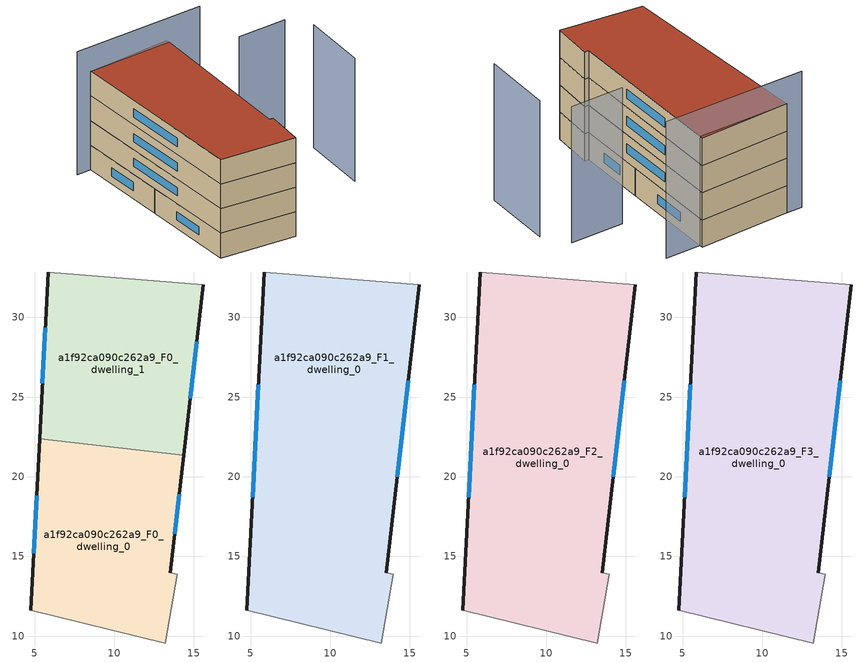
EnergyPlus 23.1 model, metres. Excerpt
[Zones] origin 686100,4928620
a1f92ca090c262a9_F0_dwelling_0
 floor ground (EU_floor_Construction): 14.36,21.35 13.52,13.97 13.96,13.89 13.19,9.57 4.76,11.63 5.31,22.38 z0
 wall outside (EU_wall_Construction): 5.31,22.38 4.76,11.63 / 13.52,13.97 14.36,21.35 z0:3
 wall adiabatic (EU_wall_Construction): 4.76,11.63 13.19,9.57 13.96,13.89 13.52,13.97 z0:3
 wall to a1f92ca090c262a9_F0_dwelling_1 (EU_wall_Construction): 14.36,21.35 5.31,22.38 z0:3
 window (EU_Window_Construction): 5.13,18.8 4.94,15.21 / 13.8,16.43 14.08,18.89 z1:2
a1f92ca090c262a9_F0_dwelling_1
 floor ground (EU_floor_Construction): 15.58,32.04 14.36,21.35 5.31,22.38 5.85,32.84 z0
 wall outside (EU_wall_Construction): 5.85,32.84 5.31,22.38 / 14.36,21.35 15.58,32.04 z0:3
 wall adiabatic (EU_wall_Construction): 15.58,32.04 5.85,32.84 z0:3
 window (EU_Window_Construction): 5.67,29.36 5.49,25.87 / 14.77,24.91 15.17,28.48 z1:2
a1f92ca090c262a9_F1_dwelling_0
 floor to a1f92ca090c262a9_F0_dwelling_0 (EU_floor_Construction): 14.36,21.35 13.52,13.97 13.96,13.89 13.19,9.57 4.76,11.63 5.31,22.38 z3
 floor to a1f92ca090c262a9_F0_dwelling_1 (EU_floor_Construction): 15.58,32.04 14.36,21.35 5.31,22.38 5.85,32.84 z3
 wall outside (EU_wall_Construction): 5.85,32.84 4.76,11.63 / 13.52,13.97 15.58,32.04 z3:6
 wall adiabatic (EU_wall_Construction): 4.76,11.63 13.19,9.57 13.96,13.89 13.52,13.97 / 15.58,32.04 5.85,32.84 z3:6
 window (EU_Window_Construction): 5.49,25.77 5.12,18.7 / 14.21,19.99 14.89,26.02 z4:5
a1f92ca090c262a9_F2_dwelling_0
 floor to a1f92ca090c262a9_F1_dwelling_0 (EU_floor_Construction): 15.58,32.04 13.52,13.97 13.96,13.89 13.19,9.57 4.76,11.63 5.85,32.84 z6
 wall outside (EU_wall_Construction): 5.85,32.84 4.76,11.63 / 13.52,13.97 15.58,32.04 z6:9
 wall adiabatic (EU_wall_Construction): 4.76,11.63 13.19,9.57 13.96,13.89 13.52,13.97 / 15.58,32.04 5.85,32.84 z6:9
 window (EU_Window_Construction): 5.49,25.77 5.12,18.7 / 14.21,19.99 14.89,26.02 z7:8
a1f92ca090c262a9_F3_dwelling_0
 floor to a1f92ca090c262a9_F2_dwelling_0 (EU_floor_Construction): 15.58,32.04 13.52,13.97 13.96,13.89 13.19,9.57 4.76,11.63 5.85,32.84 z9
 wall outside (EU_wall_Construction): 5.85,32.84 4.76,11.63 / 13.52,13.97 15.58,32.04 z9:12
 wall adiabatic (EU_wall_Construction): 4.76,11.63 13.19,9.57 13.96,13.89 13.52,13.97 / 15.58,32.04 5.85,32.84 z9:12
 window (EU_Window_Construction): 5.49,25.77 5.12,18.7 / 14.21,19.99 14.89,26.02 z10:11
 roof outside (EU_roof_Construction): 13.19,9.57 13.96,13.89 13.52,13.97 15.58,32.04 5.85,32.84 4.76,11.63 z12
shading: 24.58,13.27 25.6,20.73 / 24.06,23.46 18.45,24.12 / 19.26,31.15 4.21,33.05 z0:15
[Building]
EU S2 Campaign: North Axis=0; Terrain=City; Solar Distribution=FullExterior
[Site:Location]
Bologna: Latitude=44.5; Longitude=11.25; Time Zone=1; Elevation=37
[SizingPeriod:WeatherFileDays]
AnnualSizingPeriod: Begin Month=1; Begin Day of Month=1; End Month=12; End Day of Month=31; Day of Week for Start Day=Monday; Use Weather File Daylight Saving Period=No; Use Weather File Rain and Snow Indicators=No
[MATERIAL]
EU_InternalMass_Material: Roughness=MediumRough; Thickness=0.1; Conductivity=1; Density=1800; Specific Heat=900; Thermal Absorptance=0.9; Solar Absorptance=0.7; Visible Absorptance=0.7
[MATERIAL:NOMASS] Roughness=MediumRough; Thermal Absorptance=0.9; Solar Absorptance=0.7; Visible Absorptance=0.7
Name | Thermal Resistance
EU_wall_NoMass | 0.937881
EU_roof_NoMass | 0.548572
EU_floor_NoMass | 0.71348
[WINDOWMATERIAL:SIMPLEGLAZINGSYSTEM]
EU_Window_SimpleGlazing: UFactor=4.25633; Solar Heat Gain Coefficient=0.85; Visible Transmittance=0.85
[CONSTRUCTION]
EU_wall_Construction: EU_wall_NoMass
EU_roof_Construction: EU_roof_NoMass
EU_floor_Construction: EU_floor_NoMass
EU_InternalMass_Construction: EU_InternalMass_Material
EU_Window_Construction: EU_Window_SimpleGlazing
[ZONE] Type=1; Multiplier=1; Ceiling Height=autocalculate; Floor Area=autocalculate; Part of Total Floor Area=Yes
Name | Volume
a1f92ca090c262a9_F0_dwelling_0 | 300.458
a1f92ca090c262a9_F1_dwelling_0 | 600.925
a1f92ca090c262a9_F2_dwelling_0; a1f92ca090c262a9_F3_dwelling_0 | 600.928
a1f92ca090c262a9_F0_dwelling_1 | 300.478
[INTERNALMASS] Construction=EU_InternalMass_Construction
Name | Zone or ZoneList | Surface Area
a1f92ca090c262a9_F0_dwelling_0_EU_InternalMass | a1f92ca090c262a9_F0_dwelling_0 | 100.153
a1f92ca090c262a9_F0_dwelling_1_EU_InternalMass | a1f92ca090c262a9_F0_dwelling_1 | 100.158
a1f92ca090c262a9_F1_dwelling_0_EU_InternalMass | a1f92ca090c262a9_F1_dwelling_0 | 200.309
a1f92ca090c262a9_F2_dwelling_0_EU_InternalMass | a1f92ca090c262a9_F2_dwelling_0 | 200.309
a1f92ca090c262a9_F3_dwelling_0_EU_InternalMass | a1f92ca090c262a9_F3_dwelling_0 | 200.309
[OTHEREQUIPMENT] Fuel Type=Electricity; Design Level Calculation Method=Watts/Area; Power per Zone Floor Area=1; Fraction Latent=0; Fraction Radiant=0; Fraction Lost=0; Carbon Dioxide Generation Rate=0; EndUse Subcategory=EU_Step8_InternalGains
Name | Zone or ZoneList or Space or SpaceList | Schedule
EU_Step8_InternalGain_a1f92ca090c262a9_F0_dwelling_0_f000 | a1f92ca090c262a9_F0_dwelling_0 | EU_Step8_GainSchedule_a1f92ca090c262a9_F0_dwelling_0_f000
EU_Step8_InternalGain_a1f92ca090c262a9_F0_dwelling_1_f000 | a1f92ca090c262a9_F0_dwelling_1 | EU_Step8_GainSchedule_a1f92ca090c262a9_F0_dwelling_1_f000
EU_Step8_InternalGain_a1f92ca090c262a9_F1_dwelling_0_f000 | a1f92ca090c262a9_F1_dwelling_0 | EU_Step8_GainSchedule_a1f92ca090c262a9_F1_dwelling_0_f000
EU_Step8_InternalGain_a1f92ca090c262a9_F2_dwelling_0_f000 | a1f92ca090c262a9_F2_dwelling_0 | EU_Step8_GainSchedule_a1f92ca090c262a9_F2_dwelling_0_f000
EU_Step8_InternalGain_a1f92ca090c262a9_F3_dwelling_0_f000 | a1f92ca090c262a9_F3_dwelling_0 | EU_Step8_GainSchedule_a1f92ca090c262a9_F3_dwelling_0_f000
[ZONEVENTILATION:DESIGNFLOWRATE] Schedule=EU_AlwaysOn; Design Flow Rate Calculation Method=AirChanges/Hour; Air Changes per Hour=0.687892; Ventilation Type=Natural; Fan Pressure Rise=0; Fan Total Efficiency=1; Constant Term Coefficient=1; Temperature Term Coefficient=0; Velocity Term Coefficient=0; Velocity Squared Term Coefficient=0; Minimum Indoor Temperature=-100; Maximum Indoor Temperature=100; Delta Temperature=-100; Minimum Outdoor Temperature=-100; Maximum Outdoor Temperature=100; Maximum Wind Speed=40
Name | Zone or ZoneList or Space or SpaceList
EU_ConstantAir_a1f92ca090c262a9_F0_dwelling_0 | a1f92ca090c262a9_F0_dwelling_0
EU_ConstantAir_a1f92ca090c262a9_F0_dwelling_1 | a1f92ca090c262a9_F0_dwelling_1
EU_ConstantAir_a1f92ca090c262a9_F1_dwelling_0 | a1f92ca090c262a9_F1_dwelling_0
EU_ConstantAir_a1f92ca090c262a9_F2_dwelling_0 | a1f92ca090c262a9_F2_dwelling_0
EU_ConstantAir_a1f92ca090c262a9_F3_dwelling_0 | a1f92ca090c262a9_F3_dwelling_0
[HVACTEMPLATE:THERMOSTAT] Constant Heating Setpoint=20; Constant Cooling Setpoint=50
EU_HeatOnly_a1f92ca090c262a9_F0_dwelling_0; EU_HeatOnly_a1f92ca090c262a9_F0_dwelling_1; EU_HeatOnly_a1f92ca090c262a9_F1_dwelling_0; EU_HeatOnly_a1f92ca090c262a9_F2_dwelling_0; EU_HeatOnly_a1f92ca090c262a9_F3_dwelling_0
[HVACTEMPLATE:ZONE:IDEALLOADSAIRSYSTEM] System Availability Schedule=EU_AlwaysOn; Maximum Heating Supply Air Temperature=50; Minimum Cooling Supply Air Temperature=13; Maximum Heating Supply Air Humidity Ratio=0.0156; Minimum Cooling Supply Air Humidity Ratio=0.0077; Heating Limit=NoLimit; Cooling Limit=NoLimit; Heating Availability Schedule=EU_AlwaysOn; Cooling Availability Schedule=EU_CoolingOff; Dehumidification Control Type=ConstantSensibleHeatRatio; Cooling Sensible Heat Ratio=0.7; Dehumidification Setpoint=60; Humidification Control Type=None; Humidification Setpoint=30; Outdoor Air Method=None; Outdoor Air Flow Rate per Person=0.00944; Outdoor Air Flow Rate per Zone Floor Area=0; Outdoor Air Flow Rate per Zone=0; Demand Controlled Ventilation Type=None; Outdoor Air Economizer Type=NoEconomizer; Heat Recovery Type=None; Sensible Heat Recovery Effectiveness=0.7; Latent Heat Recovery Effectiveness=0.65
Name | Template Thermostat
a1f92ca090c262a9_F0_dwelling_0 | EU_HeatOnly_a1f92ca090c262a9_F0_dwelling_0
a1f92ca090c262a9_F0_dwelling_1 | EU_HeatOnly_a1f92ca090c262a9_F0_dwelling_1
a1f92ca090c262a9_F1_dwelling_0 | EU_HeatOnly_a1f92ca090c262a9_F1_dwelling_0
a1f92ca090c262a9_F2_dwelling_0 | EU_HeatOnly_a1f92ca090c262a9_F2_dwelling_0
a1f92ca090c262a9_F3_dwelling_0 | EU_HeatOnly_a1f92ca090c262a9_F3_dwelling_0
[SIZING:ZONE] Zone Cooling Design Supply Air Temperature Input Method=SupplyAirTemperature; Zone Cooling Design Supply Air Temperature=13; Zone Heating Design Supply Air Temperature Input Method=SupplyAirTemperature; Zone Heating Design Supply Air Temperature=50; Zone Cooling Design Supply Air Humidity Ratio=0.008; Zone Heating Design Supply Air Humidity Ratio=0.008; Cooling Design Air Flow Method=DesignDay; Cooling Design Air Flow Rate=0; Cooling Minimum Air Flow per Zone Floor Area=0.000762; Cooling Minimum Air Flow=0; Cooling Minimum Air Flow Fraction=0.2; Heating Design Air Flow Method=DesignDay; Heating Design Air Flow Rate=0; Heating Maximum Air Flow per Zone Floor Area=0.002032; Heating Maximum Air Flow=0.141576; Heating Maximum Air Flow Fraction=0.3; Account for Dedicated Outdoor Air System=No; Dedicated Outdoor Air System Control Strategy=NeutralSupplyAir; Dedicated Outdoor Air Low Setpoint Temperature for Design=autosize; Dedicated Outdoor Air High Setpoint Temperature for Design=autosize; Zone Load Sizing Method=Sensible Load Only No Latent Load; Zone Latent Cooling Design Supply Air Humidity Ratio Input Method=HumidityRatioDifference; Zone Cooling Design Supply Air Humidity Ratio Difference=0.005; Zone Latent Heating Design Supply Air Humidity Ratio Input Method=HumidityRatioDifference; Zone Humidification Design Supply Air Humidity Ratio Difference=0.005
a1f92ca090c262a9_F0_dwelling_0; a1f92ca090c262a9_F0_dwelling_1; a1f92ca090c262a9_F1_dwelling_0; a1f92ca090c262a9_F2_dwelling_0; a1f92ca090c262a9_F3_dwelling_0
[SCHEDULE:CONSTANT]
Name | Hourly Value
EU_AlwaysOn | 1
EU_CoolingOff | 0
[SCHEDULE:FILE] Column Number=1; Rows to Skip at Top=0; Number of Hours of Data=8760; Column Separator=Comma; Interpolate to Timestep=No; Minutes per Item=60; Adjust Schedule for Daylight Savings=Yes
Name | File
EU_Step8_GainSchedule_a1f92ca090c262a9_F0_dwelling_0_f000 | ../../schedules/a1f92ca090c262a9/a1f92ca090c262a9_F0_dwelling_0_f000_gain.csv
EU_Step8_GainSchedule_a1f92ca090c262a9_F0_dwelling_1_f000 | ../../schedules/a1f92ca090c262a9/a1f92ca090c262a9_F0_dwelling_1_f000_gain.csv
EU_Step8_GainSchedule_a1f92ca090c262a9_F1_dwelling_0_f000 | ../../schedules/a1f92ca090c262a9/a1f92ca090c262a9_F1_dwelling_0_f000_gain.csv
EU_Step8_GainSchedule_a1f92ca090c262a9_F2_dwelling_0_f000 | ../../schedules/a1f92ca090c262a9/a1f92ca090c262a9_F2_dwelling_0_f000_gain.csv
EU_Step8_GainSchedule_a1f92ca090c262a9_F3_dwelling_0_f000 | ../../schedules/a1f92ca090c262a9/a1f92ca090c262a9_F3_dwelling_0_f000_gain.csv
